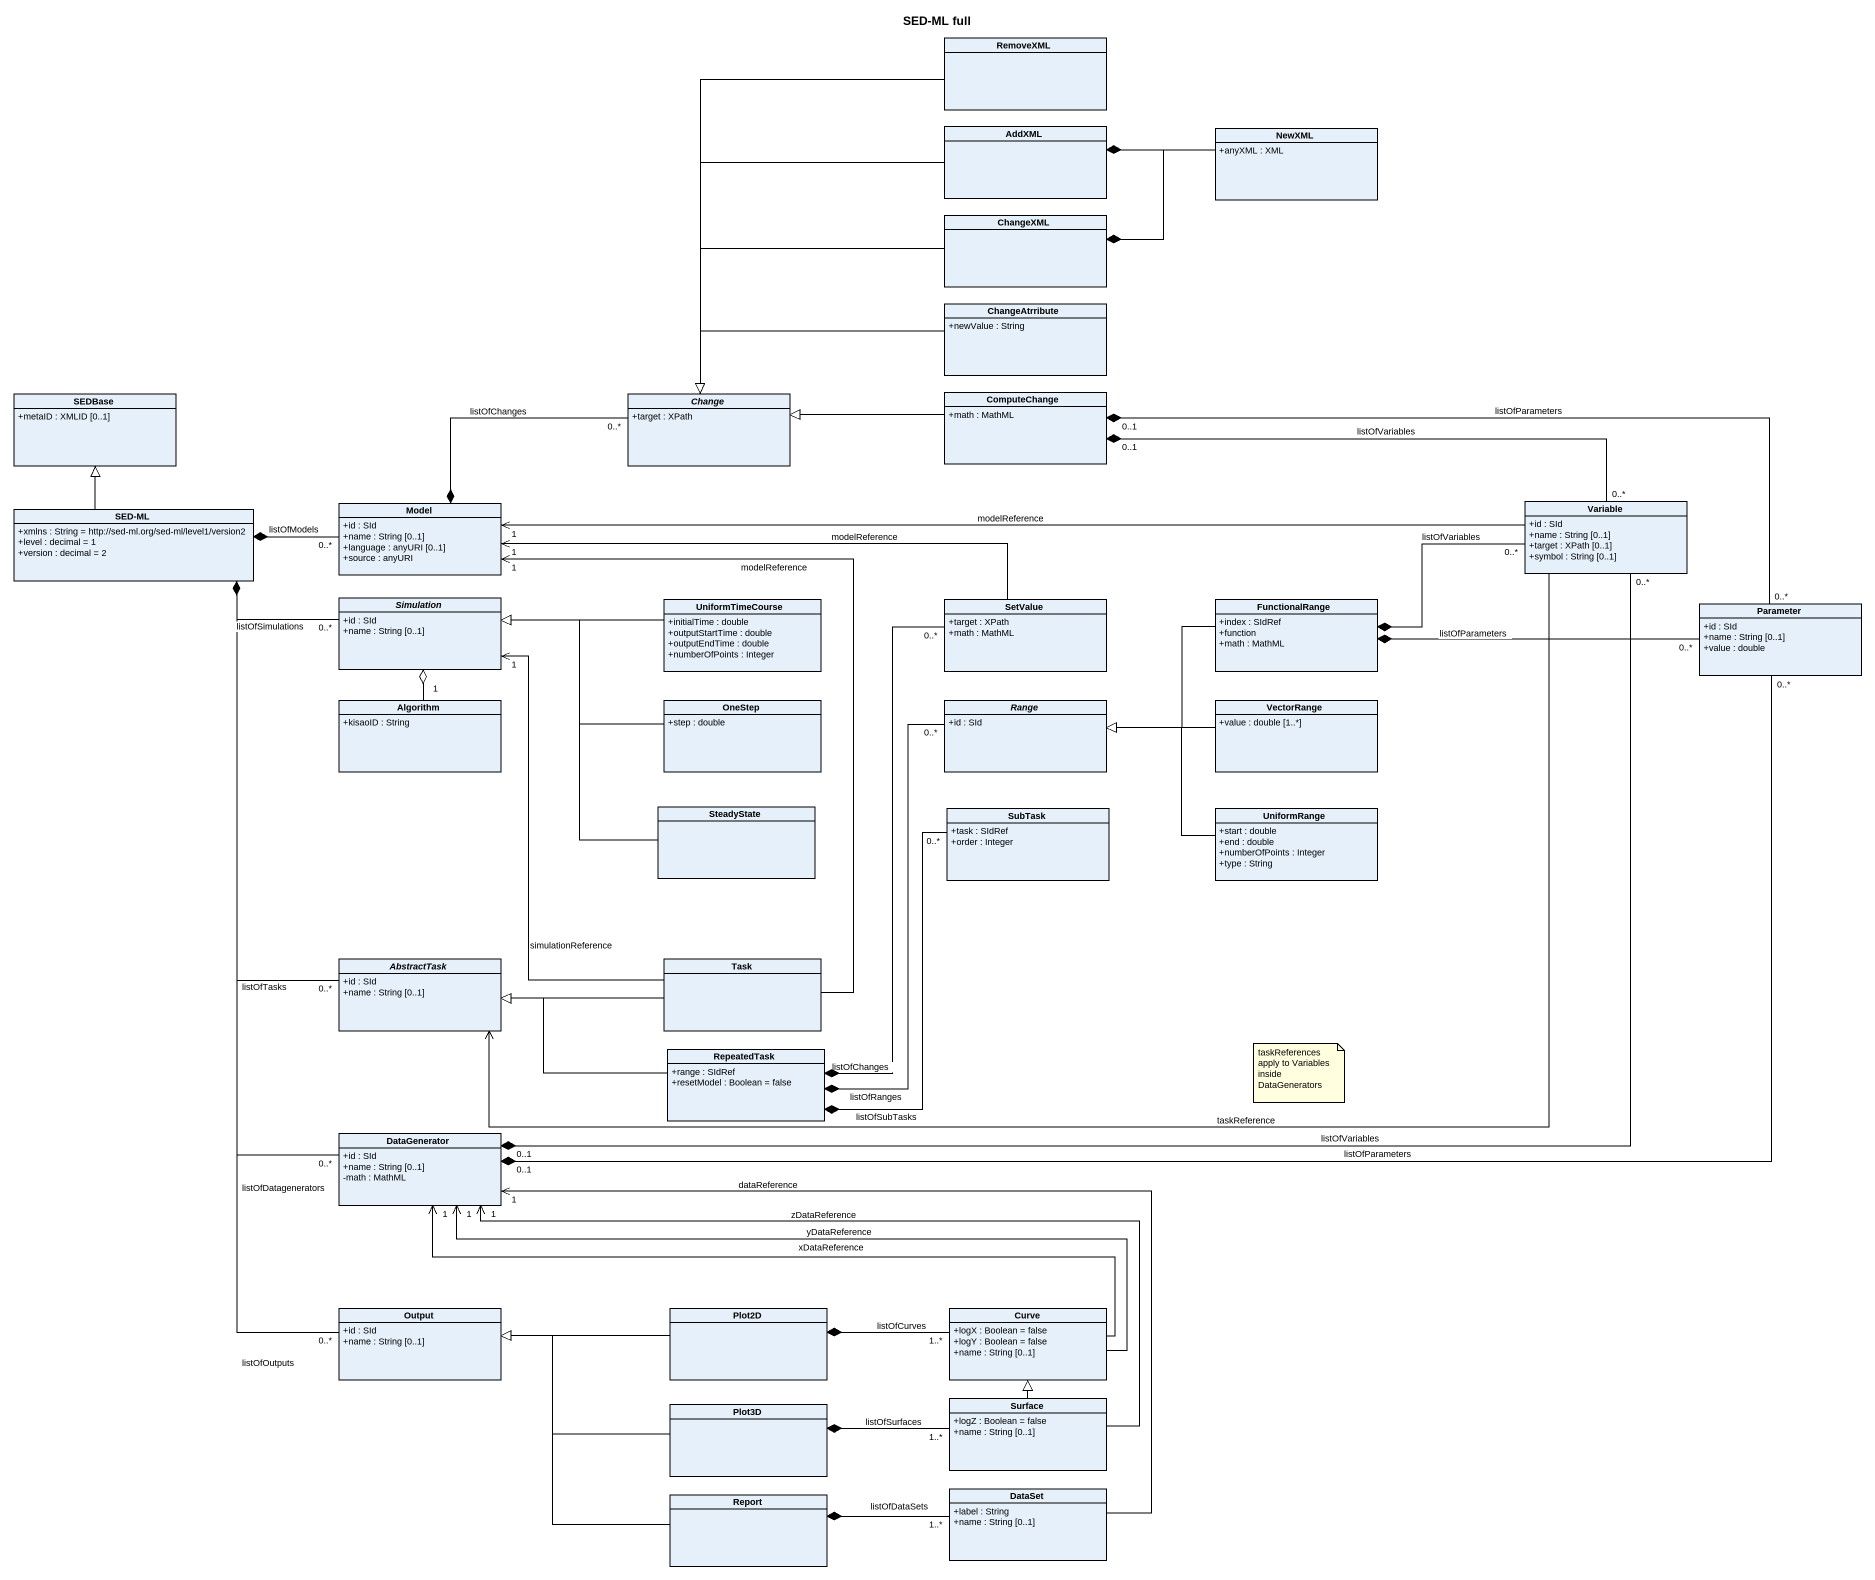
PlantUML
@startuml
title SED-ML full
hide circle
hide empty members
skinparam classAttributeIconSize 0
class RemoveXML
class AddXML
class NewXML {
  +anyXML : XML
}
class ChangeXML
class ChangeAtrribute {
  +newValue : String
}
class SEDBase {
  +metaID : XMLID [0..1]
}
abstract class Change {
  +target : XPath
}
class ComputeChange {
  +math : MathML
}
class "SED-ML" as SED_ML {
  +xmlns : String = http://sed-ml.org/sed-ml/level1/version2
  +level : decimal = 1
  +version : decimal = 2
}
class Model {
  +id : SId
  +name : String [0..1]
  +language : anyURI [0..1]
  +source : anyURI
}
class Variable {
  +id : SId
  +name : String [0..1]
  +target : XPath [0..1]
  +symbol : String [0..1]
}
abstract class Simulation {
  +id : SId
  +name : String [0..1]
}
class UniformTimeCourse {
  +initialTime : double
  +outputStartTime : double
  +outputEndTime : double
  +numberOfPoints : Integer
}
class SetValue {
  +target : XPath
  +math : MathML
}
class FunctionalRange {
  +index : SIdRef
  +function
  +math : MathML
}
class Parameter {
  +id : SId
  +name : String [0..1]
  +value : double
}
class Algorithm {
  +kisaoID : String
}
class OneStep {
  +step : double
}
abstract class Range {
  +id : SId
}
class VectorRange {
  +value : double [1..*]
}
class SteadyState
class SubTask {
  +task : SIdRef
  +order : Integer
}
class UniformRange {
  +start : double
  +end : double
  +numberOfPoints : Integer
  +type : String
}
abstract class AbstractTask {
  +id : SId
  +name : String [0..1]
}
class Task
class RepeatedTask {
  +range : SIdRef
  +resetModel : Boolean = false
}
class DataGenerator {
  +id : SId
  +name : String [0..1]
  -math : MathML
}
class Output {
  +id : SId
  +name : String [0..1]
}
class Plot2D
class Curve {
  +logX : Boolean = false
  +logY : Boolean = false
  +name : String [0..1]
}
class Plot3D
class Surface {
  +logZ : Boolean = false
  +name : String [0..1]
}
class Report
class DataSet {
  +label : String
  +name : String [0..1]
}
RemoveXML --|> Change
AddXML *-right- NewXML
AddXML --|> Change
ChangeXML *-right- NewXML
ChangeXML -left-|> Change
ChangeAtrribute -left-|> Change
ComputeChange -left-|> Change
ComputeChange "0..1" *-right- "0..*" Variable : listOfVariables
ComputeChange "0..1" *-right- "0..*" Parameter : listOfParameters
SED_ML -up-|> SEDBase
SED_ML *-right- "0..*" Model : listOfModels
SED_ML *-right- "0..*" Simulation : listOfSimulations
SED_ML *-- "0..*" AbstractTask : listOfTasks
SED_ML *-- "0..*" DataGenerator : listOfDatagenerators
SED_ML *-- "0..*" Output : listOfOutputs
Model *-right- "0..*" Change : listOfChanges
Variable -left-> "1" Model : modelReference
Variable -left-> AbstractTask : taskReference
Simulation "1" o-- Algorithm
UniformTimeCourse -left-|> Simulation
SetValue -left-> "1" Model : modelReference
FunctionalRange *-right- "0..*" Variable : listOfVariables
FunctionalRange *-right- "0..*" Parameter : listOfParameters
FunctionalRange -left-|> Range
OneStep -left-|> Simulation
VectorRange -left-|> Range
SteadyState -up-|> Simulation
UniformRange -left-|> Range
Task -up-> "1" Model : modelReference
Task -up-> "1" Simulation : simulationReference
Task -left-|> AbstractTask
RepeatedTask *-up- "0..*" SetValue : listOfChanges
RepeatedTask *-up- "0..*" Range : listOfRanges
RepeatedTask *-up- "0..*" SubTask : listOfSubTasks
RepeatedTask -left-|> AbstractTask
DataGenerator "0..1" *-right- "0..*" Variable : listOfVariables
DataGenerator "0..1" *-right- "0..*" Parameter : listOfParameters
Plot2D -left-|> Output
Plot2D *-right- "1..*" Curve : listOfCurves
Curve -left-> "1" DataGenerator : xDataReference
Curve -left-> "1" DataGenerator : yDataReference
Plot3D -left-|> Output
Plot3D *-right- "1..*" Surface : listOfSurfaces
Surface -left-> "1" DataGenerator : zDataReference
Surface -up-|> Curve
Report -left-|> Output
Report *-right- "1..*" DataSet : listOfDataSets
DataSet -left-> "1" DataGenerator : dataReference
note as N1
  taskReferences apply to Variables inside DataGenerators
end note
@enduml
